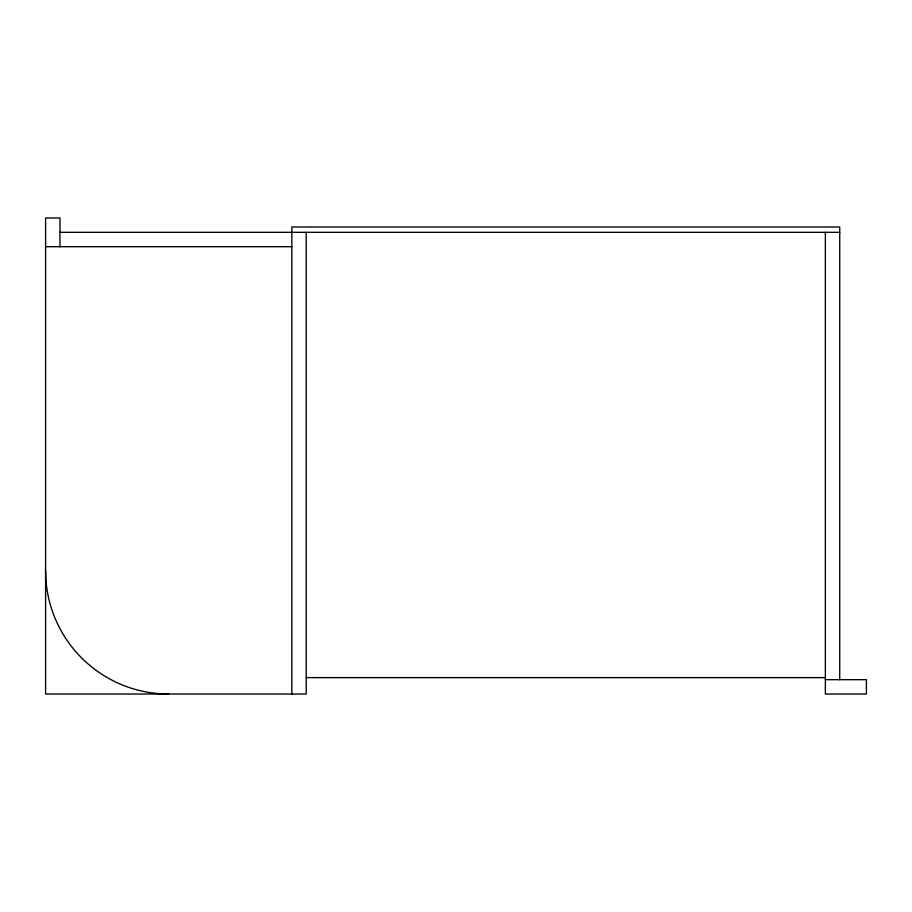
<?xml version="1.0" encoding="UTF-8"?>
<svg xmlns="http://www.w3.org/2000/svg" width="912" height="912" viewBox="0 0 912 912"><rect width="100%" height="100%" fill="white"/><g stroke="black" fill="none" stroke-linecap="round" stroke-linejoin="round"><path stroke-width="1.37" d="M59.964 232.332L839.724 232.332M45.6 246.696L291.84 246.696M306.204 677.616L825.36 677.616M825.36 679.668L866.4 679.668L866.4 694.032L825.36 694.032L825.36 232.332M839.724 679.668L839.724 226.997L291.84 226.997L291.84 694.032M306.204 232.332L306.204 694.032L45.6 694.032L45.6 217.968L59.964 217.968L59.964 246.696M168.72 694.032A123.12 123.12 0 0 1 45.6 570.912"/></g></svg>
